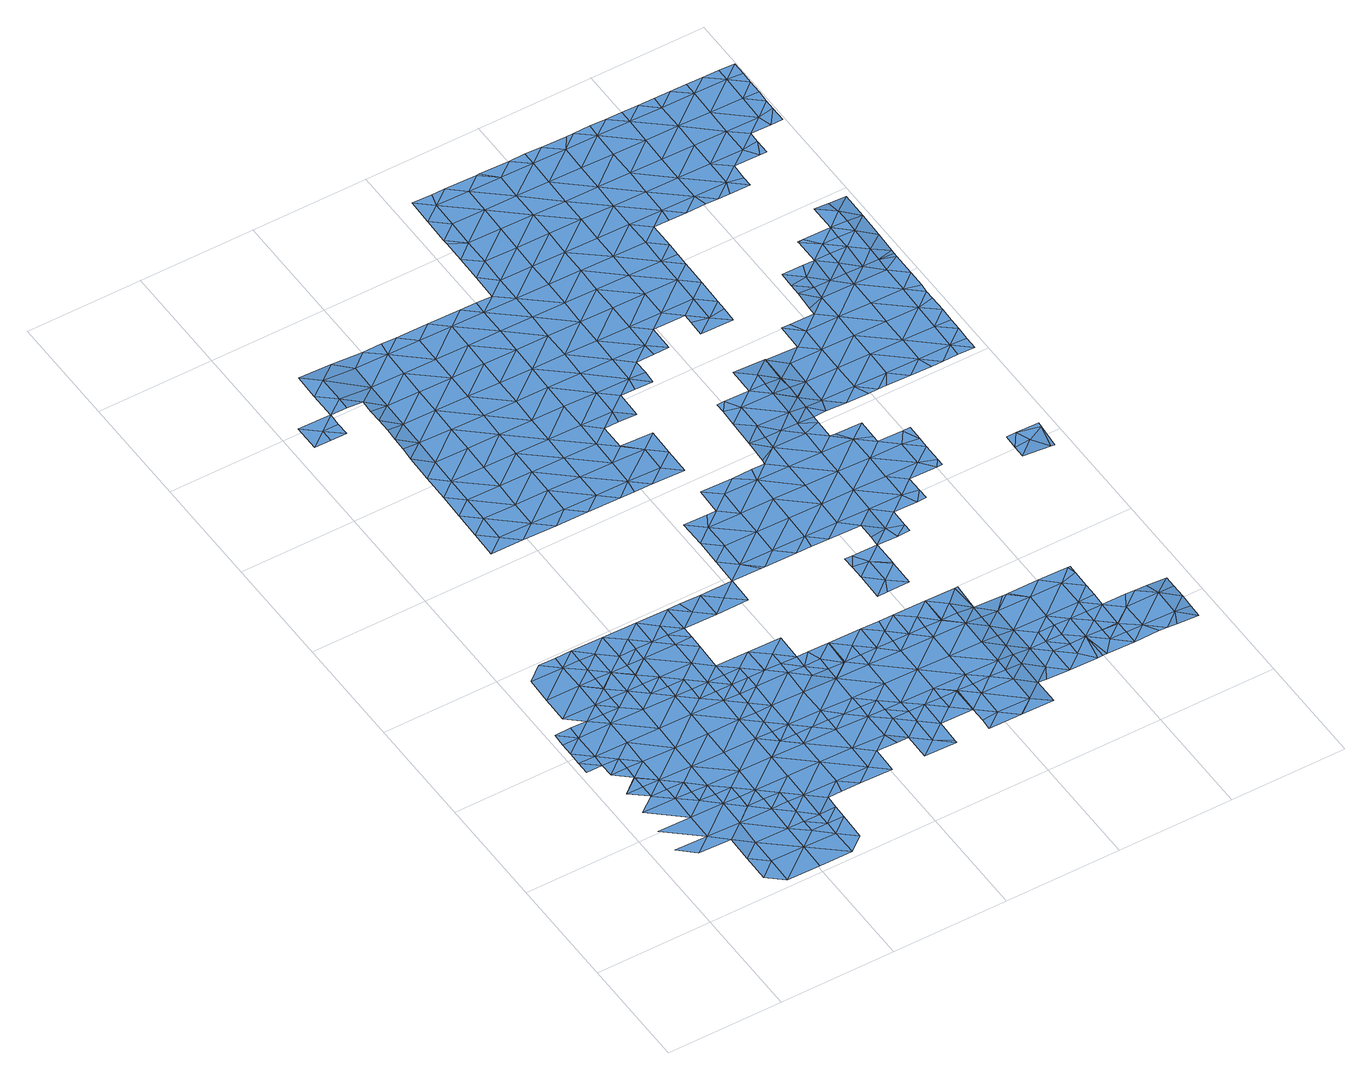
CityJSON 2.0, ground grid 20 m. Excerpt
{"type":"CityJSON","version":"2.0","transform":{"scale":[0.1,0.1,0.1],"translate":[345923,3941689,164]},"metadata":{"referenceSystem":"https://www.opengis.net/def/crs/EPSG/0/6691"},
"CityObjects":{
"waterbody1":{"type":"WaterBody","attributes":{"name":"10","class":"1140","function":"1","WaterBodyRiverFloodingRiskAttribute.description":"5","WaterBodyRiverFloodingRiskAttribute.rankOrg":"2","WaterBodyRiverFloodingRiskAttribute.adminType":"2","WaterBodyRiverFloodingRiskAttribute.scale":"L2"},"geometry":[{"type":"MultiSurface","lod":"1","boundaries":[[[0,1,2]],[[3,2,1]],[[4,5,2]],[[6,7,8]],[[9,10,11]],[[9,11,12]],[[10,13,11]],[[6,8,4]],[[14,15,16]],[[15,17,16]],[[18,19,20]],[[3,21,2]],[[18,20,13]],[[22,4,2]],[[23,20,19]],[[24,7,6]],[[25,6,4]],[[3,14,26]],[[14,16,26]],[[21,22,2]],[[27,16,17]],[[26,21,3]],[[22,25,4]],[[28,24,6]],[[29,27,17]],[[27,26,16]],[[30,28,6]],[[30,6,25]],[[31,21,26]],[[28,30,32]],[[33,34,35]],[[27,31,26]],[[36,25,22]],[[35,37,38]],[[21,39,22]],[[31,40,21]],[[21,41,39]],[[42,34,33]],[[39,43,22]],[[22,44,36]],[[43,44,22]],[[21,40,41]],[[29,45,27]],[[35,34,37]],[[46,47,48]],[[27,49,31]],[[48,38,46]],[[42,50,34]],[[46,38,37]],[[51,41,40]],[[49,52,31]],[[52,53,31]],[[27,54,49]],[[55,56,34]],[[34,56,37]],[[40,31,53]],[[27,45,54]],[[34,50,55]],[[53,57,40]],[[56,58,37]],[[57,59,40]],[[60,47,46]],[[51,40,59]],[[61,62,37]],[[37,62,46]],[[63,49,54]],[[37,58,61]],[[62,64,46]],[[46,65,60]],[[54,45,66]],[[64,65,46]],[[54,67,63]],[[66,67,54]]]}]},
"waterbody2":{"type":"WaterBody","attributes":{"name":"10","class":"1140","function":"1","WaterBodyRiverFloodingRiskAttribute.description":"5","WaterBodyRiverFloodingRiskAttribute.rankOrg":"2","WaterBodyRiverFloodingRiskAttribute.adminType":"2","WaterBodyRiverFloodingRiskAttribute.scale":"L2"},"geometry":[{"type":"MultiSurface","lod":"1","boundaries":[[[68,69,70]],[[71,72,73]],[[74,69,75]],[[71,73,76]],[[77,71,76]],[[77,76,78]],[[73,72,79]],[[72,80,79]],[[72,81,80]],[[81,82,80]],[[74,83,70]],[[70,83,84]],[[79,80,85]],[[77,68,71]],[[69,74,70]],[[86,81,87]],[[87,88,86]],[[89,88,87]],[[89,87,84]],[[70,84,87]],[[72,70,87]],[[70,72,71]],[[70,71,68]],[[72,87,81]],[[90,91,80]],[[82,92,80]],[[80,92,90]],[[91,85,80]]]}]},
"waterbody3":{"type":"WaterBody","attributes":{"name":"10","class":"1140","function":"1","WaterBodyRiverFloodingRiskAttribute.description":"5","WaterBodyRiverFloodingRiskAttribute.rankOrg":"1","WaterBodyRiverFloodingRiskAttribute.adminType":"2","WaterBodyRiverFloodingRiskAttribute.scale":"L2"},"geometry":[{"type":"MultiSurface","lod":"1","boundaries":[[[93,94,95]],[[96,97,94]],[[93,96,94]],[[93,95,98]],[[96,99,97]],[[97,99,100]],[[101,102,100]],[[99,101,100]],[[103,93,98]],[[96,93,103]],[[104,105,106]],[[107,102,108]],[[102,101,108]],[[99,96,109]],[[105,104,110]],[[111,112,106]],[[96,103,109]],[[109,113,99]],[[114,107,108]],[[115,107,114]],[[103,98,116]],[[111,106,105]],[[101,99,113]],[[117,115,114]],[[110,118,105]],[[113,119,101]],[[120,121,122]],[[120,117,114]],[[122,117,120]],[[119,123,101]],[[124,109,103]],[[125,112,111]],[[105,126,111]],[[108,101,123]],[[108,127,114]],[[126,105,118]],[[128,121,120]],[[129,121,128]],[[103,116,130]],[[123,127,108]],[[118,129,128]],[[131,113,109]],[[114,132,120]],[[133,125,111]],[[134,130,116]],[[126,118,128]],[[103,130,124]],[[135,119,113]],[[120,136,128]],[[111,126,133]],[[132,114,127]],[[109,124,131]],[[128,137,126]],[[133,138,125]],[[136,120,132]],[[130,139,124]],[[113,131,135]],[[139,130,134]],[[123,119,140]],[[126,141,133]],[[142,131,124]],[[127,123,140]],[[119,135,140]],[[128,136,137]],[[141,138,133]],[[132,127,143]],[[142,124,139]],[[141,126,137]],[[131,144,135]],[[143,127,140]],[[134,145,139]],[[146,147,132]],[[147,137,136]],[[135,148,140]],[[146,132,143]],[[141,149,138]],[[131,142,144]],[[136,132,147]],[[140,150,143]],[[151,139,145]],[[135,144,148]],[[142,139,151]],[[141,137,152]],[[150,140,148]],[[143,153,146]],[[152,137,147]],[[149,141,154]],[[150,153,143]],[[151,145,155]],[[156,154,141]],[[152,156,141]],[[144,142,157]],[[158,147,146]],[[142,151,157]],[[155,159,151]],[[148,144,160]],[[144,157,160]],[[146,153,161]],[[147,162,152]],[[156,163,154]],[[146,161,158]],[[148,160,164]],[[150,148,165]],[[151,159,166]],[[162,147,158]],[[160,157,167]],[[162,168,152]],[[148,164,165]],[[157,151,169]],[[153,150,170]],[[168,163,156]],[[156,152,168]],[[160,171,164]],[[157,169,167]],[[170,150,165]],[[151,166,169]],[[160,167,171]],[[159,172,166]],[[169,173,167]],[[161,153,174]],[[175,162,158]],[[153,170,174]],[[176,169,166]],[[158,161,175]],[[176,166,172]],[[164,171,177]],[[161,174,175]],[[162,178,168]],[[165,164,179]],[[173,169,180]],[[163,168,181]],[[171,182,177]],[[179,164,177]],[[170,165,179]],[[183,174,170]],[[169,176,180]],[[178,162,175]],[[182,184,177]],[[183,170,179]],[[185,175,174]],[[186,168,178]],[[181,168,186]],[[184,187,177]],[[177,187,179]],[[185,178,175]],[[188,174,183]],[[186,189,181]],[[190,183,179]],[[185,174,188]],[[191,189,186]],[[192,188,183]],[[179,187,190]],[[186,178,193]],[[193,178,185]],[[187,194,190]],[[186,195,191]],[[192,183,190]],[[196,185,188]],[[186,193,195]],[[197,190,194]],[[196,193,185]],[[198,188,192]],[[195,199,191]],[[197,200,190]],[[201,192,190]],[[202,191,199]],[[196,188,198]],[[201,190,200]],[[203,204,202]],[[203,202,199]],[[205,198,192]],[[195,193,206]],[[207,208,204]],[[206,193,196]],[[205,192,201]],[[195,209,199]],[[208,207,210]],[[207,204,203]],[[211,196,198]],[[212,213,210]],[[195,206,214]],[[199,215,203]],[[212,210,207]],[[201,216,205]],[[217,211,198]],[[217,198,205]],[[218,206,196]],[[195,214,209]],[[219,220,213]],[[212,219,213]],[[211,218,196]],[[205,216,221]],[[222,214,206]],[[199,209,215]],[[207,203,223]],[[205,224,217]],[[225,220,219]],[[223,203,215]],[[205,221,224]],[[214,226,209]],[[212,207,227]],[[228,225,219]],[[222,206,218]],[[227,207,223]],[[229,211,217]],[[219,212,227]],[[230,217,224]],[[209,231,215]],[[230,229,217]],[[226,214,222]],[[211,229,218]],[[232,223,215]],[[233,219,227]],[[228,219,233]],[[234,230,224]],[[231,209,226]],[[232,227,223]],[[229,235,218]],[[222,218,235]],[[222,236,226]],[[215,231,232]],[[235,236,222]],[[228,233,237]],[[234,238,230]],[[239,240,241]],[[233,227,242]],[[236,243,226]],[[226,244,231]],[[227,232,242]],[[245,240,239]],[[234,241,240]],[[240,238,234]],[[231,244,232]],[[229,230,246]],[[237,233,247]],[[233,242,247]],[[235,229,246]],[[230,238,246]],[[248,237,247]],[[226,243,244]],[[246,249,235]],[[250,238,240]],[[251,240,245]],[[236,235,249]],[[242,232,252]],[[250,240,251]],[[236,253,243]],[[232,244,252]],[[250,254,238]],[[252,255,242]],[[248,247,256]],[[246,238,254]],[[257,236,249]],[[258,249,246]],[[247,242,259]],[[236,257,253]],[[246,254,258]],[[242,255,259]],[[244,243,260]],[[258,261,249]],[[256,247,259]],[[261,262,249]],[[249,262,257]],[[260,243,253]],[[252,244,260]],[[263,255,252]],[[260,263,252]],[[264,253,257]],[[265,256,259]],[[262,264,257]],[[263,266,255]],[[255,267,259]],[[268,260,253]],[[265,259,269]],[[268,253,264]],[[270,263,260]],[[255,266,267]],[[269,259,267]],[[268,264,271]],[[260,268,270]],[[272,269,267]],[[271,273,268]],[[274,263,270]],[[266,263,275]],[[273,276,268]],[[268,276,270]],[[263,274,275]],[[277,278,267]],[[272,267,278]],[[267,266,277]],[[270,279,274]],[[266,275,277]],[[280,276,273]],[[279,270,276]],[[281,275,274]],[[282,278,277]],[[283,276,280]],[[281,277,275]],[[284,274,279]],[[285,282,277]],[[281,274,284]],[[276,286,279]],[[286,276,283]],[[287,285,277]],[[281,287,277]],[[286,288,279]],[[279,289,284]],[[286,283,290]],[[284,291,281]],[[292,285,287]],[[289,279,288]],[[286,290,293]],[[281,291,287]],[[287,294,292]],[[295,296,286]],[[286,296,288]],[[286,293,295]],[[284,289,291]],[[291,297,287]],[[296,298,288]],[[287,297,294]],[[288,299,289]],[[289,299,291]],[[300,294,297]],[[301,298,296]],[[288,298,299]],[[299,302,291]],[[291,303,297]],[[300,297,304]],[[305,298,301]],[[305,301,306]],[[299,298,307]],[[291,302,303]],[[307,298,305]],[[304,297,303]],[[308,304,303]],[[302,299,309]],[[299,307,309]],[[307,310,309]],[[308,303,311]],[[312,302,309]],[[303,302,313]],[[313,302,312]],[[310,314,309]],[[311,303,313]],[[309,315,312]],[[310,316,314]],[[309,314,315]],[[317,311,313]],[[312,318,313]],[[319,312,315]],[[318,312,319]],[[313,318,320]],[[317,313,321]],[[313,320,321]]]}]},
"waterbody4":{"type":"WaterBody","attributes":{"name":"10","class":"1140","function":"1","WaterBodyRiverFloodingRiskAttribute.description":"5","WaterBodyRiverFloodingRiskAttribute.rankOrg":"1","WaterBodyRiverFloodingRiskAttribute.adminType":"2","WaterBodyRiverFloodingRiskAttribute.scale":"L2"},"geometry":[{"type":"MultiSurface","lod":"1","boundaries":[[[322,323,324]],[[322,324,325]],[[322,326,327]],[[325,326,322]],[[104,323,322]],[[327,104,322]]]}]},
"waterbody5":{"type":"WaterBody","attributes":{"name":"10","class":"1140","function":"1","WaterBodyRiverFloodingRiskAttribute.description":"5","WaterBodyRiverFloodingRiskAttribute.rankOrg":"1","WaterBodyRiverFloodingRiskAttribute.adminType":"2","WaterBodyRiverFloodingRiskAttribute.scale":"L2"},"geometry":[{"type":"MultiSurface","lod":"1","boundaries":[[[328,329,330]],[[330,329,331]],[[332,330,331]],[[332,333,330]],[[329,334,335]],[[333,328,330]],[[329,335,331]],[[334,79,85]],[[329,79,334]],[[91,334,85]],[[336,335,334]],[[334,91,336]]]}]},
"waterbody6":{"type":"WaterBody","attributes":{"name":"10","class":"1140","function":"1","WaterBodyRiverFloodingRiskAttribute.description":"5","WaterBodyRiverFloodingRiskAttribute.rankOrg":"1","WaterBodyRiverFloodingRiskAttribute.adminType":"2","WaterBodyRiverFloodingRiskAttribute.scale":"L2"},"geometry":[{"type":"MultiSurface","lod":"1","boundaries":[[[337,338,339]],[[68,338,337]],[[68,77,338]],[[340,339,78]],[[340,78,341]],[[342,343,341]],[[344,343,342]],[[344,345,343]],[[340,345,346]],[[340,341,345]],[[343,345,341]],[[77,78,338]],[[338,78,339]],[[340,346,339]],[[347,75,69]],[[75,347,348]],[[349,33,350]],[[351,33,349]],[[18,13,352]],[[352,13,353]],[[13,10,353]],[[9,12,7]],[[24,28,353]],[[32,353,28]],[[354,353,32]],[[353,354,355]],[[354,356,355]],[[354,32,357]],[[357,32,30]],[[30,25,357]],[[357,25,36]],[[43,41,358]],[[41,43,39]],[[49,63,52]],[[67,359,63]],[[360,361,362]],[[362,363,360]],[[363,364,59]],[[365,364,363]],[[365,366,364]],[[366,358,364]],[[364,358,59]],[[51,59,358]],[[59,57,363]],[[41,51,358]],[[24,353,7]],[[9,7,353]],[[353,10,9]],[[353,355,352]],[[352,355,367]],[[367,355,368]],[[367,19,352]],[[352,19,18]],[[350,369,349]],[[349,369,370]],[[23,371,372]],[[373,374,375]],[[376,377,378]],[[379,377,380]],[[381,382,380]],[[383,384,381]],[[385,386,383]],[[387,388,389]],[[387,389,390]],[[391,392,393]],[[394,395,396]],[[395,397,396]],[[398,397,399]],[[389,388,399]],[[385,400,401]],[[402,403,404]],[[89,84,405]],[[89,405,88]],[[42,33,351]],[[367,368,351]],[[406,407,88]],[[356,354,408]],[[409,366,410]],[[410,366,411]],[[411,366,412]],[[413,411,412]],[[414,413,412]],[[415,416,417]],[[418,417,419]],[[412,366,365]],[[392,419,393]],[[363,362,365]],[[393,420,391]],[[361,420,362]],[[421,422,423]],[[422,421,424]],[[425,426,427]],[[428,426,425]],[[429,426,428]],[[430,426,429]],[[430,431,426]],[[432,431,430]],[[433,430,434]],[[434,430,435]],[[436,434,435]],[[436,437,434]],[[438,439,436]],[[440,438,436]],[[435,441,442]],[[435,429,441]],[[441,429,443]],[[443,429,444]],[[444,429,428]],[[420,393,362]],[[362,393,365]],[[419,365,393]],[[419,412,365]],[[417,412,419]],[[416,412,417]],[[416,414,412]],[[445,409,410]],[[445,446,409]],[[447,409,446]],[[447,408,409]],[[447,356,408]],[[406,368,407]],[[406,351,368]],[[50,351,406]],[[351,50,42]],[[55,405,56]],[[55,50,405]],[[405,50,406]],[[405,406,88]],[[86,88,407]],[[86,407,81]],[[82,81,407]],[[448,447,446]],[[404,401,402]],[[443,444,449]],[[442,450,435]],[[440,436,450]],[[437,436,439]],[[451,434,437]],[[450,436,435]],[[433,432,430]],[[431,452,426]],[[435,430,429]],[[452,427,426]],[[453,454,455]],[[455,422,424]],[[423,422,456]],[[404,385,401]],[[404,388,385]],[[403,388,404]],[[388,403,399]],[[399,403,398]],[[457,418,397]],[[457,458,418]],[[458,459,418]],[[459,460,418]],[[460,417,418]],[[460,415,417]],[[397,418,396]],[[396,418,419]],[[396,419,392]],[[396,392,394]],[[399,397,395]],[[389,399,395]],[[389,395,461]],[[389,461,390]],[[462,383,386]],[[462,384,383]],[[463,381,384]],[[463,382,381]],[[380,464,379]],[[464,465,379]],[[379,465,466]],[[465,467,466]],[[468,467,465]],[[456,467,468]],[[456,469,467]],[[470,456,468]],[[423,456,470]],[[454,456,422]],[[454,422,455]],[[469,466,467]],[[378,471,376]],[[375,376,471]],[[374,376,375]],[[381,376,374]],[[381,380,376]],[[380,377,376]],[[374,383,381]],[[385,383,374]],[[385,374,400]],[[373,400,374]],[[347,337,348]],[[337,347,68]],[[69,68,347]],[[75,348,472]],[[64,472,65]],[[65,472,348]],[[84,83,473]],[[474,351,349]],[[367,351,474]],[[367,474,19]],[[23,19,474]],[[43,358,44]],[[63,359,475]],[[475,359,360]],[[475,360,363]],[[475,363,53]],[[57,53,363]],[[476,358,366]],[[409,476,366]],[[53,52,475]],[[52,63,475]],[[358,476,44]],[[44,476,357]],[[36,44,357]],[[357,476,354]],[[408,354,476]],[[371,23,474]],[[349,477,474]],[[370,477,349]],[[474,477,371]],[[451,478,434]],[[479,480,478]],[[481,482,483]],[[405,84,473]],[[61,58,473]],[[368,355,484]],[[82,407,92]],[[483,482,447]],[[484,355,356]],[[408,476,409]],[[485,433,480]],[[480,433,434]],[[447,484,356]],[[482,484,447]],[[92,484,482]],[[407,484,92]],[[407,368,484]],[[58,56,473]],[[56,405,473]],[[90,92,482]],[[90,482,91]],[[481,91,482]],[[448,483,447]],[[434,478,480]],[[466,485,480]],[[379,466,480]],[[480,377,379]],[[479,377,480]],[[74,75,473]],[[473,75,472]],[[61,473,62]],[[62,472,64]],[[472,62,473]],[[74,473,83]]]}]},
"waterbody7":{"type":"WaterBody","attributes":{"name":"10","class":"1140","function":"1","WaterBodyRiverFloodingRiskAttribute.description":"5","WaterBodyRiverFloodingRiskAttribute.rankOrg":"2","WaterBodyRiverFloodingRiskAttribute.adminType":"2","WaterBodyRiverFloodingRiskAttribute.scale":"L2"},"geometry":[{"type":"MultiSurface","lod":"1","boundaries":[[[486,487,488]],[[489,487,486]],[[489,490,487]],[[403,490,489]],[[402,490,403]],[[402,401,490]],[[489,486,458]],[[458,486,491]],[[491,486,492]],[[491,492,493]],[[493,492,494]],[[494,492,495]],[[496,495,492]],[[492,497,498]],[[492,488,497]],[[499,497,488]],[[500,501,502]],[[500,503,501]],[[504,502,505]],[[506,504,505]],[[506,505,507]],[[508,506,507]],[[438,509,507]],[[439,438,507]],[[410,411,413]],[[488,487,501]],[[501,487,505]],[[505,487,510]],[[511,510,487]],[[479,378,377]],[[415,460,493]],[[493,512,416]],[[491,460,459]],[[439,507,437]],[[513,437,507]],[[510,513,507]],[[509,508,507]],[[488,503,499]],[[495,514,515]],[[492,498,496]],[[494,495,515]],[[493,494,512]],[[491,493,460]],[[489,458,457]],[[486,488,492]],[[488,501,503]],[[501,505,502]],[[510,507,505]],[[490,511,487]],[[400,511,490]],[[451,437,513]],[[493,416,415]],[[457,398,489]],[[373,375,511]],[[400,373,511]],[[401,400,490]],[[448,446,516]],[[459,458,491]],[[398,457,397]],[[516,446,512]],[[494,516,512]],[[494,515,516]],[[398,403,489]],[[414,416,512]],[[512,413,414]],[[445,413,512]],[[445,410,413]],[[514,333,332]],[[514,332,515]],[[332,331,515]],[[446,445,512]],[[336,481,517]],[[517,335,336]],[[510,511,518]],[[511,375,518]],[[375,471,518]],[[471,378,518]],[[378,479,518]],[[481,336,91]],[[516,515,517]],[[513,510,518]],[[479,478,518]],[[518,478,513]],[[451,513,478]],[[516,483,448]],[[483,517,481]],[[517,483,516]],[[515,331,517]],[[331,335,517]]]}]},
"waterbody8":{"type":"WaterBody","attributes":{"name":"10","class":"1140","function":"1","WaterBodyRiverFloodingRiskAttribute.description":"5","WaterBodyRiverFloodingRiskAttribute.rankOrg":"1","WaterBodyRiverFloodingRiskAttribute.adminType":"2","WaterBodyRiverFloodingRiskAttribute.scale":"L2"},"geometry":[{"type":"MultiSurface","lod":"1","boundaries":[[[500,502,519]],[[520,508,509]],[[509,438,520]],[[521,520,522]],[[522,520,438]],[[522,438,523]],[[524,521,525]],[[521,524,506]],[[521,506,508]],[[502,504,524]],[[525,502,524]],[[521,508,520]],[[504,506,524]],[[503,500,519]],[[503,526,527]],[[499,503,527]],[[519,526,503]],[[496,528,514]],[[526,519,529]],[[529,519,525]],[[519,502,525]],[[495,496,514]],[[497,530,498]],[[530,528,498]],[[531,333,514]],[[528,531,514]],[[530,531,528]],[[526,530,527]],[[497,527,530]],[[497,499,527]],[[496,498,528]]]}]},
"waterbody9":{"type":"WaterBody","attributes":{"name":"10","class":"1140","function":"1","WaterBodyRiverFloodingRiskAttribute.description":"5","WaterBodyRiverFloodingRiskAttribute.rankOrg":"1","WaterBodyRiverFloodingRiskAttribute.adminType":"2","WaterBodyRiverFloodingRiskAttribute.scale":"L2"},"geometry":[{"type":"MultiSurface","lod":"1","boundaries":[[[532,533,534]],[[534,533,535]],[[535,533,536]],[[537,535,536]],[[538,537,539]],[[539,537,536]],[[539,536,540]],[[541,540,536]],[[541,536,542]],[[533,542,536]],[[543,542,533]],[[543,533,532]]]}]},
"waterbody10":{"type":"WaterBody","attributes":{"name":"10","class":"1140","function":"1","WaterBodyRiverFloodingRiskAttribute.description":"5","WaterBodyRiverFloodingRiskAttribute.rankOrg":"1","WaterBodyRiverFloodingRiskAttribute.adminType":"2","WaterBodyRiverFloodingRiskAttribute.scale":"L2"},"geometry":[{"type":"MultiSurface","lod":"1","boundaries":[[[544,545,546]],[[547,548,549]],[[550,545,551]],[[552,553,344]],[[552,554,553]],[[555,553,554]],[[556,553,555]],[[557,553,556]],[[557,558,553]],[[558,557,559]],[[559,557,560]],[[561,559,560]],[[562,563,560]],[[560,564,562]],[[564,560,556]],[[565,564,556]],[[566,564,565]],[[566,567,564]],[[566,568,567]],[[569,566,570]],[[570,566,571]],[[571,566,572]],[[573,570,571]],[[573,574,570]],[[574,573,575]],[[576,575,573]],[[573,577,578]],[[579,577,573]],[[577,579,580]],[[577,580,581]],[[582,577,581]],[[582,581,583]],[[582,578,577]],[[576,573,578]],[[579,573,571]],[[571,584,579]],[[568,585,567]],[[562,567,585]],[[562,564,567]],[[586,580,587]],[[586,587,588]],[[589,588,587]],[[590,591,592]],[[560,563,561]],[[560,557,556]],[[593,556,555]],[[555,554,594]],[[595,596,587]],[[595,550,596]],[[545,550,595]],[[546,545,595]],[[550,592,596]],[[547,545,548]],[[545,547,551]],[[550,590,592]],[[590,550,551]],[[553,558,344]],[[597,593,598]],[[593,597,565]],[[565,597,572]],[[572,597,584]],[[599,584,597]],[[598,594,600]],[[598,555,594]],[[601,602,540]],[[603,604,605]],[[602,606,607]],[[608,609,606]],[[608,599,597]],[[599,546,595]],[[610,601,611]],[[548,545,544]],[[610,602,601]],[[568,566,569]],[[604,602,610]],[[603,602,604]],[[602,603,606]],[[606,603,608]],[[597,598,608]],[[580,579,587]],[[598,609,608]],[[603,599,608]],[[603,605,599]],[[599,605,546]],[[605,544,546]],[[605,612,544]],[[605,613,612]],[[589,587,596]],[[579,584,587]],[[584,571,572]],[[565,572,566]],[[556,593,565]],[[555,598,593]],[[600,609,598]],[[602,607,540]],[[604,613,605]],[[612,613,614]],[[595,584,599]],[[584,595,587]]]}]},
"waterbody11":{"type":"WaterBody","attributes":{"name":"10","class":"1140","function":"1","WaterBodyRiverFloodingRiskAttribute.description":"5","WaterBodyRiverFloodingRiskAttribute.rankOrg":"2","WaterBodyRiverFloodingRiskAttribute.adminType":"2","WaterBodyRiverFloodingRiskAttribute.scale":"L2"},"geometry":[{"type":"MultiSurface","lod":"1","boundaries":[[[615,616,617]],[[578,582,618]],[[576,578,619]],[[620,621,622]],[[619,578,618]],[[615,623,621]],[[582,624,618]],[[624,625,618]],[[617,623,615]],[[576,619,575]],[[625,615,618]],[[626,627,622]],[[621,626,622]],[[623,626,621]],[[619,620,575]],[[619,621,620]],[[618,621,619]],[[621,618,615]],[[628,615,629]],[[629,615,625]],[[582,583,624]],[[616,615,628]],[[630,616,628]]]}]},
"waterbody12":{"type":"WaterBody","attributes":{"name":"10","class":"1140","function":"1","WaterBodyRiverFloodingRiskAttribute.description":"5","WaterBodyRiverFloodingRiskAttribute.rankOrg":"2","WaterBodyRiverFloodingRiskAttribute.adminType":"2","WaterBodyRiverFloodingRiskAttribute.scale":"L2"},"geometry":[{"type":"MultiSurface","lod":"1","boundaries":[[[631,632,633]],[[632,631,427]],[[453,632,427]],[[634,635,421]],[[636,635,634]],[[632,453,455]],[[456,454,637]],[[485,469,638]],[[469,456,638]],[[431,638,456]],[[452,637,427]],[[427,637,453]],[[454,453,637]],[[456,637,431]],[[635,455,424]],[[632,455,635]],[[424,421,635]],[[452,431,637]],[[466,469,485]],[[485,432,433]],[[432,485,638]],[[432,638,431]],[[635,636,639]],[[640,641,642]],[[636,643,639]],[[639,644,645]],[[646,639,645]],[[640,639,646]],[[640,642,647]],[[639,643,644]],[[635,639,640]],[[641,640,646]],[[633,640,647]],[[640,632,635]],[[632,640,633]]]}]},
"waterbody13":{"type":"WaterBody","attributes":{"name":"10","class":"1140","function":"1","WaterBodyRiverFloodingRiskAttribute.description":"5","WaterBodyRiverFloodingRiskAttribute.rankOrg":"1","WaterBodyRiverFloodingRiskAttribute.adminType":"2","WaterBodyRiverFloodingRiskAttribute.scale":"L2"},"geometry":[{"type":"MultiSurface","lod":"1","boundaries":[[[648,649,650]],[[649,648,651]],[[649,651,652]],[[652,651,653]],[[652,653,654]],[[652,654,655]],[[654,656,655]],[[654,657,656]],[[658,657,654]],[[659,658,654]],[[659,660,658]],[[660,659,661]],[[662,663,664]],[[663,662,665]],[[666,663,665]],[[667,666,665]],[[666,667,661]],[[659,666,661]],[[668,666,659]],[[669,668,659]],[[670,668,669]],[[668,670,671]],[[672,668,671]],[[668,672,663]],[[663,672,673]],[[663,673,674]],[[664,663,674]],[[628,629,675]],[[625,675,629]],[[676,675,625]],[[624,676,625]],[[624,677,676]],[[678,655,656]],[[583,677,624]],[[673,672,679]],[[623,680,681]],[[682,683,648]],[[675,630,628]],[[684,685,676]],[[676,685,686]],[[686,685,671]],[[685,687,671]],[[687,685,688]],[[688,685,689]],[[677,684,676]],[[675,676,686]],[[687,688,690]],[[691,687,690]],[[672,687,691]],[[679,672,691]],[[685,684,689]],[[652,692,693]],[[693,694,652]],[[652,655,692]],[[669,653,651]],[[649,652,694]],[[648,683,651]],[[617,680,623]],[[617,616,680]],[[682,695,683]],[[675,696,630]],[[697,692,655]],[[655,678,697]],[[698,697,678]],[[659,654,653]],[[653,669,659]],[[669,651,670]],[[670,686,671]],[[672,671,687]],[[668,663,666]],[[699,696,700]],[[701,616,702]],[[703,704,649]],[[650,649,704]],[[694,703,649]],[[616,701,680]],[[680,701,681]],[[699,683,695]],[[696,675,700]],[[675,686,700]],[[700,686,670]],[[700,670,651]],[[683,700,651]],[[700,683,699]],[[699,702,696]],[[630,696,702]],[[630,702,616]]]}]},
"waterbody14":{"type":"WaterBody","attributes":{"name":"10","class":"1140","function":"1","WaterBodyRiverFloodingRiskAttribute.description":"5","WaterBodyRiverFloodingRiskAttribute.rankOrg":"2","WaterBodyRiverFloodingRiskAttribute.adminType":"2","WaterBodyRiverFloodingRiskAttribute.scale":"L2"},"geometry":[{"type":"MultiSurface","lod":"1","boundaries":[[[705,706,707]],[[707,708,705]],[[709,705,710]],[[708,710,705]],[[710,708,711]],[[711,708,712]],[[707,712,708]],[[712,707,713]]]}]},
"waterbody15":{"type":"WaterBody","attributes":{"name":"10","class":"1140","function":"1","WaterBodyRiverFloodingRiskAttribute.description":"5","WaterBodyRiverFloodingRiskAttribute.rankOrg":"2","WaterBodyRiverFloodingRiskAttribute.adminType":"2","WaterBodyRiverFloodingRiskAttribute.scale":"L2"},"geometry":[{"type":"MultiSurface","lod":"1","boundaries":[[[698,714,697]],[[715,716,717]],[[718,719,720]],[[721,720,719]],[[722,720,721]],[[720,722,723]],[[692,722,724]],[[724,722,725]],[[717,726,715]],[[703,694,717]],[[703,716,704]],[[717,716,703]],[[727,718,720]],[[720,728,727]],[[720,723,728]],[[722,692,723]],[[725,729,724]],[[693,692,724]],[[729,726,717]],[[729,717,694]],[[694,724,729]],[[694,693,724]],[[692,697,723]],[[697,714,723]],[[728,723,714]]]}]},
"waterbody16":{"type":"WaterBody","attributes":{"name":"10","class":"1140","function":"1","WaterBodyRiverFloodingRiskAttribute.description":"5","WaterBodyRiverFloodingRiskAttribute.rankOrg":"1","WaterBodyRiverFloodingRiskAttribute.adminType":"2","WaterBodyRiverFloodingRiskAttribute.scale":"L2"},"geometry":[{"type":"MultiSurface","lod":"1","boundaries":[[[730,731,719]],[[730,732,731]],[[732,730,733]],[[721,719,731]],[[725,722,731]],[[729,725,731]],[[731,732,729]],[[722,721,731]]]}]},
"waterbody17":{"type":"WaterBody","attributes":{"name":"10","class":"1140","function":"1","WaterBodyRiverFloodingRiskAttribute.description":"5","WaterBodyRiverFloodingRiskAttribute.rankOrg":"1","WaterBodyRiverFloodingRiskAttribute.adminType":"2","WaterBodyRiverFloodingRiskAttribute.scale":"L2"},"geometry":[{"type":"MultiSurface","lod":"1","boundaries":[[[734,735,736]],[[735,734,737]],[[737,719,735]],[[735,719,718]],[[736,735,727]],[[718,727,735]]]}]}
},
"vertices":[
[32,148,18],[59,124,18],[88,147,18],[116,123,17],[89,194,18],[32,195,18],[90,240,18],[62,263,18],[33,241,18],[62,286,18],[62,309,18],[34,287,18],[62,264,18],[62,310,18],[116,78,15],[115,31,15],[143,54,15],[142,8,15],[63,333,18],[63,356,18],[35,333,18],[145,146,17],[146,193,17],[35,357,18],[90,263,18],[118,217,18],[144,100,15],[200,53,15],[118,262,18],[199,7,15],[118,239,18],[201,99,15],[119,262,18],[65,448,18],[94,471,18],[37,472,18],[146,216,17],[95,517,18],[38,518,18],[173,169,17],[201,145,17],[174,169,17],[93,448,18],[174,192,17],[174,216,17],[256,6,15],[95,563,18],[67,587,18],[39,564,18],[229,76,15],[122,447,18],[202,169,17],[229,99,15],[230,122,16],[256,52,15],[122,471,18],[123,493,18],[230,145,17],[123,494,18],[230,168,17],[96,586,18],[123,517,18],[124,539,18],[257,76,15],[124,563,18],[124,586,18],[284,28,15],[285,75,15],
[237,537,18],[208,538,18],[208,515,18],[264,514,18],[264,468,18],[292,491,18],[179,516,18],[180,538,18],[293,515,18],[265,537,18],[293,536,18],[291,444,18],[263,422,18],[235,445,18],[235,422,18],[179,493,18],[179,492,18],[291,421,18],[207,446,18],[207,469,18],[178,446,18],[178,470,18],[262,398,18],[290,398,18],[234,399,18],
[157,840,26],[129,863,26],[128,817,26],[158,886,26],[130,910,26],[184,816,26],[158,932,26],[131,955,26],[159,978,26],[132,1002,26],[213,839,26],[78,1188,32],[107,1210,32],[78,1234,32],[132,1049,28],[160,1025,26],[214,885,26],[106,1188,32],[107,1256,32],[79,1280,32],[215,931,26],[161,1071,27],[133,1071,30],[242,815,26],[133,1094,30],[135,1187,30],[216,977,26],[162,1117,27],[134,1141,30],[134,1117,30],[217,1024,26],[271,884,26],[136,1279,30],[163,1209,27],[217,1070,27],[162,1163,27],[134,1164,30],[270,838,26],[272,930,26],[218,1116,27],[164,1255,27],[298,814,26],[272,976,26],[219,1162,27],[220,1208,27],[192,1278,27],[327,837,26],[273,1023,26],[221,1254,27],[327,883,26],[274,1069,27],[328,929,26],[355,813,26],[275,1115,27],[276,1161,27],[329,975,26],[224,1278,27],[330,1022,26],[383,836,26],[276,1207,27],[331,1068,27],[250,1277,27],[379,812,26],[277,1254,27],[384,882,26],[332,1160,27],[411,812,26],[385,928,26],[331,1114,27],[333,1206,27],[306,1276,27],[386,974,26],[386,1021,26],[440,835,25],[413,905,26],[334,1253,27],[441,881,25],[387,1067,27],[413,950,26],[468,811,25],[414,905,26],[388,1113,27],[389,1159,27],[469,857,25],[442,973,25],[390,1206,27],[443,1020,25],[470,904,25],[363,1275,27],[438,950,26],[444,1066,27],[470,949,25],[445,1159,27],[390,1252,27],[471,996,25],[445,1112,27],[391,1275,27],[500,1019,25],[419,1274,27],[500,1065,27],[446,1205,27],[496,996,25],[447,1251,27],[502,1158,27],[527,995,25],[501,1111,27],[448,1297,26],[528,1016,26],[528,1042,26],[420,1321,26],[449,1343,26],[421,1366,26],[557,1064,27],[503,1204,27],[449,1389,26],[421,1404,26],[504,1296,26],[421,1413,26],[559,1157,27],[450,1436,26],[422,1460,26],[504,1250,27],[505,1342,26],[558,1041,27],[558,1110,27],[559,1203,27],[451,1482,26],[423,1505,26],[585,1041,27],[560,1249,27],[506,1388,26],[586,1086,27],[457,1504,26],[561,1295,26],[507,1435,26],[480,1504,26],[615,1156,27],[615,1109,27],[562,1341,26],[563,1387,26],[508,1481,26],[642,1085,27],[616,1202,27],[617,1248,27],[536,1503,26],[671,1108,27],[641,1040,27],[670,1062,27],[642,1068,27],[563,1434,26],[618,1294,26],[619,1340,26],[698,1039,27],[672,1155,27],[564,1480,26],[541,1503,26],[673,1201,27],[699,1084,27],[699,1065,27],[619,1386,26],[674,1293,26],[700,1131,27],[620,1433,26],[593,1502,26],[674,1247,27],[701,1177,27],[621,1479,26],[675,1339,26],[701,1200,27],[702,1223,27],[676,1385,26],[702,1269,26],[621,1502,26],[677,1432,26],[678,1478,26],[731,1292,26],[649,1501,26],[732,1338,26],[729,1269,26],[693,1500,26],[759,1268,26],[733,1384,26],[733,1431,26],[788,1291,26],[734,1477,26],[706,1500,26],[788,1337,26],[794,1268,26],[790,1430,26],[735,1500,26],[816,1267,26],[789,1383,26],[763,1499,26],[844,1290,26],[791,1476,26],[845,1336,26],[846,1382,26],[836,1267,26],[847,1429,26],[791,1499,26],[872,1267,26],[820,1498,26],[872,1284,26],[873,1313,26],[847,1475,26],[902,1335,26],[902,1381,26],[848,1498,26],[918,1312,26],[903,1428,26],[904,1474,26],[876,1497,26],[930,1338,26],[930,1312,26],[931,1358,26],[904,1497,26],[959,1380,26],[966,1357,26],[933,1496,26],[960,1427,26],[961,1473,26],[987,1385,26],[987,1403,26],[987,1357,26],[961,1496,26],[988,1450,26],[988,1425,26],[989,1471,26],[989,1495,26],
[49,1165,32],[21,1189,32],[21,1143,32],[49,1142,32],[77,1142,32],[77,1165,32],
[405,442,18],[348,443,18],[376,420,18],[348,397,18],[376,396,18],[404,396,17],[319,421,18],[347,397,18],[319,397,18],
[238,584,18],[265,560,18],[294,583,18],[322,559,18],[350,535,18],[406,535,18],[378,558,18],[407,581,19],[351,582,18],[315,583,18],[209,561,18],[180,585,18],[36,425,18],[37,449,18],[93,425,18],[91,332,18],[91,286,18],[147,285,17],[148,331,17],[205,330,17],[146,239,17],[202,192,17],[285,98,16],[286,120,17],[309,120,17],[315,143,17],[258,144,17],[259,191,17],[315,190,17],[260,237,17],[92,378,18],[149,378,18],[9,449,18],[8,426,18],[7,380,18],[7,357,18],[599,208,15],[599,185,15],[627,208,15],[655,184,15],[684,207,13],[656,207,15],[712,183,11],[683,160,13],[654,137,15],[682,114,15],[598,138,15],[625,115,15],[570,162,15],[570,136,15],[512,122,15],[513,163,15],[484,140,15],[512,117,15],[399,119,17],[400,165,16],[371,142,17],[436,164,16],[457,164,15],[429,188,15],[458,211,15],[486,210,15],[485,187,15],[571,209,15],[570,209,15],[542,209,15],[514,210,15],[542,186,15],[150,470,18],[150,424,18],[206,423,18],[204,284,17],[260,283,17],[288,260,17],[288,259,17],[316,236,17],[289,259,17],[317,259,17],[373,258,17],[345,258,17],[373,235,17],[429,234,15],[372,189,17],[343,120,17],[853,157,11],[825,181,11],[805,158,11],[853,181,11],[855,274,11],[827,273,11],[854,249,11],[855,296,11],[827,320,11],[770,274,11],[798,250,11],[770,251,11],[741,251,11],[713,275,11],[771,321,11],[714,322,11],[686,299,13],[686,345,14],[686,322,13],[737,345,11],[800,344,11],[747,344,11],[852,343,11],[856,328,11],[289,282,17],[289,306,17],[261,330,17],[289,329,17],[856,343,11],[743,344,11],[685,276,13],[826,250,11],[853,204,11],[825,204,11],[853,203,11],[797,205,11],[458,233,15],[458,256,15],[430,257,15],[401,257,16],[456,118,15],[569,116,15],[627,115,15],[698,160,12],[739,159,11],[740,206,11],[768,182,11],[788,158,11],[769,205,11],[797,158,11],[628,208,15],[152,562,18],[151,516,18],[36,379,18],[257,98,15],[203,238,17],[8,403,18],[685,252,13],[684,230,13],[713,229,11],[290,375,18],[262,376,18],[290,352,18],[205,377,18],[741,229,11],
[487,279,15],[544,278,15],[488,326,15],[486,233,15],[543,232,15],[430,280,15],[431,327,15],[374,281,17],[374,328,17],[403,350,17],[431,350,16],[460,349,16],[459,349,16],[488,349,16],[545,348,16],[544,325,15],[573,347,16],[516,348,16],[601,347,16],[601,324,15],[629,346,16],[658,323,15],[630,346,16],[658,346,16],[600,277,15],[599,231,15],[317,282,17],[657,276,15],[403,373,17],[375,374,18],[318,329,17],[319,375,18],[656,230,15],
[545,371,17],[658,369,17],[630,392,17],[682,391,17],[687,391,17],[602,370,17],[574,393,17],[517,394,17],[488,372,17],[432,373,17],[548,393,17],[461,395,17],[424,396,17],
[592,439,17],[603,462,17],[575,439,17],[576,486,17],[604,508,17],[576,511,17],[576,532,17],[588,531,17],[633,531,17],[632,487,17],[632,485,17],[631,439,17],
[747,622,18],[776,644,18],[720,645,18],[805,634,18],[796,621,18],[805,621,18],[777,690,18],[805,666,18],[458,580,19],[436,604,19],[464,580,19],[492,603,19],[493,649,19],[437,650,19],[408,628,19],[409,673,19],[437,696,19],[409,720,19],[466,719,19],[450,719,19],[494,695,19],[551,694,19],[552,741,19],[495,742,19],[523,764,19],[557,764,19],[580,763,19],[608,740,19],[607,693,19],[609,786,19],[581,771,20],[581,809,23],[609,808,22],[666,785,19],[637,808,22],[665,739,19],[694,761,19],[694,794,20],[666,807,22],[694,807,21],[664,692,19],[467,765,19],[704,761,18],[721,738,18],[750,760,18],[749,726,18],[806,686,18],[806,713,18],[793,713,18],[550,648,19],[520,579,19],[721,691,18],[749,714,18],[607,647,19],[549,602,19],[663,646,19],[546,579,19],[668,530,17],[662,553,17],[662,600,19],[690,576,18],[719,599,18],[633,577,19],[633,549,18],[606,601,19],[577,578,19],[690,544,17],[690,530,17],[747,594,18],[731,575,18],[747,575,18],
[667,877,25],[695,900,23],[668,901,25],[666,831,25],[610,832,25],[582,855,25],[611,878,25],[583,885,25],[639,901,25],[695,830,22],[695,853,22],[596,902,25],[583,902,25],[696,877,22],[695,854,22],[696,900,22],
[895,249,11],[882,226,11],[911,248,11],[897,157,11],[882,180,11],[910,156,11],[826,227,11],[769,228,11],[938,179,11],[939,225,11],[967,228,8],[967,247,8],[927,156,10],[966,155,8],[966,178,8],[967,202,9],[932,248,10],
[811,990,20],[839,1013,20],[811,1003,21],[839,966,20],[896,1012,20],[895,965,20],[952,964,20],[953,1011,20],[980,987,20],[980,956,20],[979,941,20],[951,918,20],[979,924,20],[979,895,20],[977,824,20],[949,826,20],[977,802,20],[978,849,20],[950,872,20],[978,870,20],[894,873,20],[894,919,20],[838,920,20],[837,874,20],[893,827,20],[921,803,20],[947,803,20],[724,876,20],[723,830,20],[716,807,21],[981,1027,20],[901,803,20],[668,923,25],[640,947,25],[769,991,20],[782,967,20],[751,806,20],[780,829,20],[780,875,20],[836,828,20],[808,805,20],[791,805,20],[822,805,20],[864,804,20],[925,1035,22],[896,1035,22],[868,1036,22],[754,991,20],[725,922,20],[953,1034,22],[981,1034,20],[753,945,20],[781,921,20],[696,946,23],[697,946,22],[840,1036,22],[812,1037,23],
[974,611,17],[974,618,18],[935,619,18],[945,595,18],[973,571,12],[967,571,13],[917,572,18],[917,593,18],[918,619,18],
[981,1042,20],[812,1082,25],[812,1056,24],[840,1059,25],[955,1126,25],[927,1127,25],[954,1103,25],[926,1104,25],[926,1080,25],[953,1057,25],[897,1058,25],[897,1081,25],[849,1082,25],[983,1126,21],[982,1079,21],[869,1081,25],
[879,1128,25],[898,1104,25],[869,1126,25],[869,1128,25],
[952,1173,23],[955,1150,25],[983,1172,22],[927,1173,25]
]}
